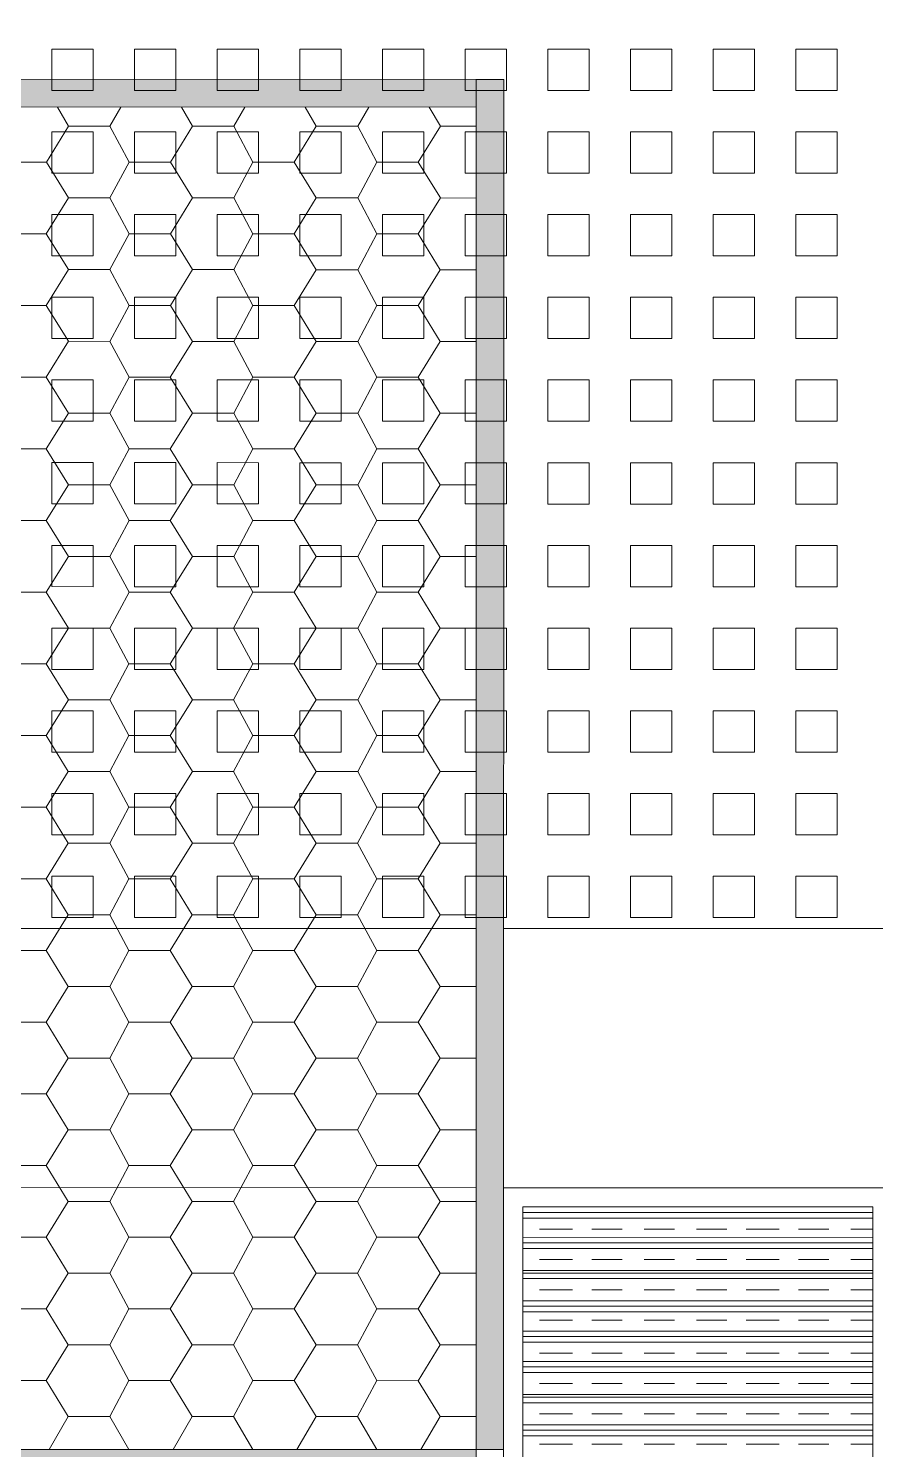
# Model space of a CAD drawing. Extents: x 3377 to 3790, y 1673 to 1846.
# Drawn here: x 3531.335 to 3532.636, y 1752.105 to 1754.286 of the extents above; entities that cross this region are included whole.
import ezdxf

# ---------------------------------------------------------------- set-up
doc = ezdxf.new("R2010")
doc.units = 0
doc.header["$LTSCALE"] = 2
doc.layers.add('PDF7_0', color=7, linetype='Continuous', true_color=0xc6c6c6)
doc.layers.add('PDF7_04-DETALHE', color=7, linetype='Continuous', true_color=0xc6c6c6)

msp = doc.modelspace()

# ---------------------------------------------------------------- linework, layer by layer
at = {"layer": 'PDF7_0', "color": 7, "lineweight": 0}
msp.add_lwpolyline([(3535.3864, 1752.8449), (3535.4118, 1752.8576, 0.281721), (3525.3159, 1759.0363, 0.281573), (3515.2191, 1752.859), (3515.2488, 1752.8463, -0.281585), (3525.3159, 1759.0067, -0.281456)], format="xyb", close=True, dxfattribs=at)
for points in [[(3535.1368, 1753.0988, 0.27384), (3525.3159, 1758.9051, 0.27384), (3515.4942, 1753.1002), (3515.8454, 1752.9055, -0.273455), (3525.3159, 1758.5073, -0.273821), (3534.7856, 1752.9042), (3534.739, 1752.9889), (3535.0902, 1753.1877), (3535.1368, 1753.0988), (3535.2129, 1752.9042), (3534.6713, 1752.9042, 0.272283), (3525.3158, 1758.4058, 0.272651), (3515.9597, 1752.9055), (3515.8454, 1752.9055), (3515.4434, 1752.9055)], [(3535.086, 1753.1158, 0.272189), (3525.3159, 1758.8713, 0.272189), (3515.545, 1753.1171), (3515.8285, 1752.9563, -0.272462), (3525.3159, 1758.5454), (3525.3159, 1758.8713), (3525.3159, 1758.5454, -0.272294), (3534.8025, 1752.955)]]:
    msp.add_lwpolyline(points, format="xyb", dxfattribs=at)
for points in [[(3532.0647, 1752.9044), (3534.3286, 1752.9043), (3534.1085, 1753.2682), (3533.8758, 1753.6194), (3533.6304, 1753.9622), (3533.3681, 1754.2922), (3533.0931, 1754.6139), (3532.8096, 1754.9228), (3532.5092, 1755.219), (3532.2003, 1755.5068), (3528.7643, 1755.507), (3528.7642, 1754.2079)], [(3532.0225, 1754.2077), (3532.0648, 1754.2077), (3532.0646, 1752.1047), (3532.0223, 1752.1047), (3532.0225, 1754.1654)], [(3532.0224, 1752.9044), (3528.7641, 1752.9046), (3528.7642, 1754.1656)], [(3532.0224, 1752.5066), (3528.7641, 1752.5069), (3528.7641, 1752.1049)], [(3533.5626, 1752.5065), (3532.0647, 1752.5066)]]:
    msp.add_lwpolyline(points, dxfattribs=at)
for points in [[(3532.0225, 1754.2077), (3532.0225, 1754.1654), (3529.8348, 1754.1655), (3529.8348, 1754.2079)], [(3532.0223, 1752.1047), (3532.0223, 1752.0666), (3529.8347, 1752.0667), (3529.8347, 1752.1048)]]:
    msp.add_lwpolyline(points, close=True, dxfattribs=at)
at = {"layer": 'PDF7_0', "lineweight": 0}
for points in [[(3531.3793, 1754.1654), (3531.3962, 1754.1358), (3531.4597, 1754.1358), (3531.4766, 1754.1654)], [(3531.5697, 1754.1654), (3531.5866, 1754.1358), (3531.6501, 1754.1358), (3531.667, 1754.1654)], [(3531.7601, 1754.1654), (3531.777, 1754.1358), (3531.8405, 1754.1358), (3531.8574, 1754.1654)], [(3531.9505, 1754.1654), (3531.9675, 1754.1358), (3532.0225, 1754.1358)], [(3531.2693, 1754.1358), (3531.2989, 1754.0808), (3531.3624, 1754.0808), (3531.3962, 1754.1358)], [(3531.4597, 1754.1358), (3531.4893, 1754.0808), (3531.5528, 1754.0808), (3531.5866, 1754.1358)], [(3531.6501, 1754.1358), (3531.6797, 1754.0808), (3531.7432, 1754.0808), (3531.777, 1754.1358)], [(3531.8405, 1754.1358), (3531.8701, 1754.0808), (3531.9336, 1754.0808), (3531.9675, 1754.1358)], [(3531.3624, 1754.0808), (3531.3962, 1754.0258), (3531.4597, 1754.0258), (3531.4893, 1754.0808)], [(3531.5528, 1754.0808), (3531.5866, 1754.0258), (3531.6501, 1754.0258), (3531.6797, 1754.0808)], [(3531.7432, 1754.0808), (3531.777, 1754.0258), (3531.8405, 1754.0258), (3531.8701, 1754.0808)], [(3531.9336, 1754.0808), (3531.9675, 1754.0258), (3532.0225, 1754.0257)], [(3531.2693, 1754.0258), (3531.2989, 1753.9708), (3531.3623, 1753.9708), (3531.3962, 1754.0258)], [(3531.4597, 1754.0258), (3531.4893, 1753.9708), (3531.5528, 1753.9708), (3531.5866, 1754.0258)], [(3531.6501, 1754.0258), (3531.6797, 1753.9708), (3531.7432, 1753.9708), (3531.777, 1754.0258)], [(3531.8405, 1754.0258), (3531.8701, 1753.9708), (3531.9336, 1753.9707), (3531.9675, 1754.0258)], [(3531.3623, 1753.9708), (3531.3962, 1753.9158), (3531.4597, 1753.9158), (3531.4893, 1753.9708)], [(3531.5528, 1753.9708), (3531.5866, 1753.9158), (3531.6501, 1753.9158), (3531.6797, 1753.9708)], [(3531.7432, 1753.9708), (3531.777, 1753.9157), (3531.8405, 1753.9157), (3531.8701, 1753.9708)], [(3531.9336, 1753.9707), (3531.9674, 1753.9157), (3532.0225, 1753.9157)], [(3531.2693, 1753.9158), (3531.2989, 1753.8608), (3531.3623, 1753.8608), (3531.3962, 1753.9158)], [(3531.4597, 1753.9158), (3531.4893, 1753.8608), (3531.5528, 1753.8608), (3531.5866, 1753.9158)], [(3531.6501, 1753.9158), (3531.6797, 1753.8607), (3531.7432, 1753.8607), (3531.777, 1753.9157)], [(3531.8405, 1753.9157), (3531.8701, 1753.8607), (3531.9336, 1753.8607), (3531.9674, 1753.9157)], [(3531.3623, 1753.8608), (3531.3962, 1753.8058), (3531.4597, 1753.8057), (3531.4893, 1753.8608)], [(3531.5528, 1753.8608), (3531.5866, 1753.8057), (3531.6501, 1753.8057), (3531.6797, 1753.8607)], [(3531.7432, 1753.8607), (3531.777, 1753.8057), (3531.8405, 1753.8057), (3531.8701, 1753.8607)], [(3531.9336, 1753.8607), (3531.9674, 1753.8057), (3532.0224, 1753.8057)], [(3531.2692, 1753.8058), (3531.2989, 1753.7508), (3531.3623, 1753.7507), (3531.3962, 1753.8058)], [(3531.4597, 1753.8057), (3531.4893, 1753.7507), (3531.5527, 1753.7507), (3531.5866, 1753.8057)], [(3531.6501, 1753.8057), (3531.6797, 1753.7507), (3531.7432, 1753.7507), (3531.777, 1753.8057)], [(3531.8405, 1753.8057), (3531.8701, 1753.7507), (3531.9336, 1753.7507), (3531.9674, 1753.8057)], [(3531.3623, 1753.7507), (3531.3962, 1753.6957), (3531.4597, 1753.6957), (3531.4893, 1753.7507)], [(3531.5527, 1753.7507), (3531.5866, 1753.6957), (3531.6501, 1753.6957), (3531.6797, 1753.7507)], [(3531.7432, 1753.7507), (3531.777, 1753.6957), (3531.8405, 1753.6957), (3531.8701, 1753.7507)], [(3531.9336, 1753.7507), (3531.9674, 1753.6957), (3532.0224, 1753.6957)], [(3531.2692, 1753.6957), (3531.2989, 1753.6407), (3531.3623, 1753.6407), (3531.3962, 1753.6957)], [(3531.4597, 1753.6957), (3531.4893, 1753.6407), (3531.5527, 1753.6407), (3531.5866, 1753.6957)], [(3531.6501, 1753.6957), (3531.6797, 1753.6407), (3531.7432, 1753.6407), (3531.777, 1753.6957)], [(3531.8405, 1753.6957), (3531.8701, 1753.6407), (3531.9336, 1753.6407), (3531.9674, 1753.6957)], [(3531.3623, 1753.6407), (3531.3962, 1753.5857), (3531.4596, 1753.5857), (3531.4893, 1753.6407)], [(3531.5527, 1753.6407), (3531.5866, 1753.5857), (3531.6501, 1753.5857), (3531.6797, 1753.6407)], [(3531.7432, 1753.6407), (3531.777, 1753.5857), (3531.8405, 1753.5857), (3531.8701, 1753.6407)], [(3531.9336, 1753.6407), (3531.9674, 1753.5857), (3532.0224, 1753.5857)], [(3531.2692, 1753.5857), (3531.2988, 1753.5307), (3531.3623, 1753.5307), (3531.3962, 1753.5857)], [(3531.4596, 1753.5857), (3531.4893, 1753.5307), (3531.5527, 1753.5307), (3531.5866, 1753.5857)], [(3531.6501, 1753.5857), (3531.6797, 1753.5307), (3531.7432, 1753.5307), (3531.777, 1753.5857)], [(3531.8405, 1753.5857), (3531.8701, 1753.5307), (3531.9336, 1753.5307), (3531.9674, 1753.5857)], [(3531.3623, 1753.5307), (3531.3962, 1753.4757), (3531.4596, 1753.4757), (3531.4893, 1753.5307)], [(3531.5527, 1753.5307), (3531.5866, 1753.4757), (3531.6501, 1753.4757), (3531.6797, 1753.5307)], [(3531.7432, 1753.5307), (3531.777, 1753.4757), (3531.8405, 1753.4757), (3531.8701, 1753.5307)], [(3531.9336, 1753.5307), (3531.9674, 1753.4757), (3532.0224, 1753.4757)], [(3531.2692, 1753.4757), (3531.2988, 1753.4207), (3531.3623, 1753.4207), (3531.3962, 1753.4757)], [(3531.4596, 1753.4757), (3531.4893, 1753.4207), (3531.5527, 1753.4207), (3531.5866, 1753.4757)], [(3531.6501, 1753.4757), (3531.6797, 1753.4207), (3531.7431, 1753.4207), (3531.777, 1753.4757)], [(3531.8405, 1753.4757), (3531.8701, 1753.4207), (3531.9336, 1753.4207), (3531.9674, 1753.4757)], [(3531.3623, 1753.4207), (3531.3962, 1753.3657), (3531.4596, 1753.3657), (3531.4893, 1753.4207)], [(3531.5527, 1753.4207), (3531.5866, 1753.3657), (3531.65, 1753.3657), (3531.6797, 1753.4207)], [(3531.7431, 1753.4207), (3531.777, 1753.3657), (3531.8405, 1753.3656), (3531.8701, 1753.4207)], [(3531.9336, 1753.4207), (3531.9674, 1753.3656), (3532.0224, 1753.3656)], [(3531.2692, 1753.3657), (3531.2988, 1753.3107), (3531.3623, 1753.3107), (3531.3962, 1753.3657)], [(3531.4596, 1753.3657), (3531.4892, 1753.3107), (3531.5527, 1753.3107), (3531.5866, 1753.3657)], [(3531.65, 1753.3657), (3531.6797, 1753.3107), (3531.7431, 1753.3106), (3531.777, 1753.3657)], [(3531.8405, 1753.3656), (3531.8701, 1753.3106), (3531.9336, 1753.3106), (3531.9674, 1753.3656)], [(3531.3623, 1753.3107), (3531.3962, 1753.2557), (3531.4596, 1753.2557), (3531.4892, 1753.3107)], [(3531.5527, 1753.3107), (3531.5866, 1753.2556), (3531.65, 1753.2556), (3531.6797, 1753.3107)], [(3531.7431, 1753.3106), (3531.777, 1753.2556), (3531.8405, 1753.2556), (3531.8701, 1753.3106)], [(3531.9336, 1753.3106), (3531.9674, 1753.2556), (3532.0224, 1753.2556)], [(3531.2692, 1753.2557), (3531.2988, 1753.2007), (3531.3623, 1753.2007), (3531.3962, 1753.2557)], [(3531.4596, 1753.2557), (3531.4892, 1753.2006), (3531.5527, 1753.2006), (3531.5866, 1753.2556)], [(3531.65, 1753.2556), (3531.6797, 1753.2006), (3531.7431, 1753.2006), (3531.777, 1753.2556)], [(3531.8405, 1753.2556), (3531.8701, 1753.2006), (3531.9335, 1753.2006), (3531.9674, 1753.2556)], [(3531.3623, 1753.2007), (3531.3961, 1753.1456), (3531.4596, 1753.1456), (3531.4892, 1753.2006)], [(3531.5527, 1753.2006), (3531.5866, 1753.1456), (3531.65, 1753.1456), (3531.6797, 1753.2006)], [(3531.7431, 1753.2006), (3531.777, 1753.1456), (3531.8405, 1753.1456), (3531.8701, 1753.2006)], [(3531.9335, 1753.2006), (3531.9674, 1753.1456), (3532.0224, 1753.1456)], [(3531.2692, 1753.1457), (3531.2988, 1753.0906), (3531.3623, 1753.0906), (3531.3961, 1753.1456)], [(3531.4596, 1753.1456), (3531.4892, 1753.0906), (3531.5527, 1753.0906), (3531.5866, 1753.1456)], [(3531.65, 1753.1456), (3531.6797, 1753.0906), (3531.7431, 1753.0906), (3531.777, 1753.1456)], [(3531.8405, 1753.1456), (3531.8701, 1753.0906), (3531.9335, 1753.0906), (3531.9674, 1753.1456)], [(3531.3623, 1753.0906), (3531.3961, 1753.0356), (3531.4596, 1753.0356), (3531.4892, 1753.0906)], [(3531.5527, 1753.0906), (3531.5866, 1753.0356), (3531.65, 1753.0356), (3531.6797, 1753.0906)], [(3531.7431, 1753.0906), (3531.777, 1753.0356), (3531.8404, 1753.0356), (3531.8701, 1753.0906)], [(3531.9335, 1753.0906), (3531.9674, 1753.0356), (3532.0224, 1753.0356)], [(3531.2692, 1753.0356), (3531.2988, 1752.9806), (3531.3623, 1752.9806), (3531.3961, 1753.0356)], [(3531.4596, 1753.0356), (3531.4892, 1752.9806), (3531.5527, 1752.9806), (3531.5866, 1753.0356)], [(3531.65, 1753.0356), (3531.6796, 1752.9806), (3531.7431, 1752.9806), (3531.777, 1753.0356)], [(3531.8404, 1753.0356), (3531.8701, 1752.9806), (3531.9335, 1752.9806), (3531.9674, 1753.0356)], [(3531.3623, 1752.9806), (3531.3961, 1752.9256), (3531.4596, 1752.9256), (3531.4892, 1752.9806)], [(3531.5527, 1752.9806), (3531.5865, 1752.9256), (3531.65, 1752.9256), (3531.6796, 1752.9806)], [(3531.7431, 1752.9806), (3531.777, 1752.9256), (3531.8404, 1752.9256), (3531.8701, 1752.9806)], [(3531.9335, 1752.9806), (3531.9674, 1752.9256), (3532.0224, 1752.9256)], [(3531.2692, 1752.9256), (3531.2988, 1752.8706), (3531.3623, 1752.8706), (3531.3961, 1752.9256)], [(3531.4596, 1752.9256), (3531.4892, 1752.8706), (3531.5527, 1752.8706), (3531.5865, 1752.9256)], [(3531.65, 1752.9256), (3531.6796, 1752.8706), (3531.7431, 1752.8706), (3531.777, 1752.9256)], [(3531.8404, 1752.9256), (3531.8701, 1752.8706), (3531.9335, 1752.8706), (3531.9674, 1752.9256)], [(3531.3623, 1752.8706), (3531.3961, 1752.8156), (3531.4596, 1752.8156), (3531.4892, 1752.8706)], [(3531.5527, 1752.8706), (3531.5865, 1752.8156), (3531.65, 1752.8156), (3531.6796, 1752.8706)], [(3531.7431, 1752.8706), (3531.777, 1752.8156), (3531.8404, 1752.8156), (3531.8701, 1752.8706)], [(3531.9335, 1752.8706), (3531.9674, 1752.8155), (3532.0224, 1752.8155)], [(3531.2692, 1752.8156), (3531.2988, 1752.7606), (3531.3623, 1752.7606), (3531.3961, 1752.8156)], [(3531.4596, 1752.8156), (3531.4892, 1752.7606), (3531.5527, 1752.7606), (3531.5865, 1752.8156)], [(3531.65, 1752.8156), (3531.6796, 1752.7606), (3531.7431, 1752.7606), (3531.777, 1752.8156)], [(3531.8404, 1752.8156), (3531.87, 1752.7605), (3531.9335, 1752.7605), (3531.9674, 1752.8155)], [(3531.3623, 1752.7606), (3531.3961, 1752.7056), (3531.4596, 1752.7056), (3531.4892, 1752.7606)], [(3531.5527, 1752.7606), (3531.5865, 1752.7056), (3531.65, 1752.7055), (3531.6796, 1752.7606)], [(3531.7431, 1752.7606), (3531.7769, 1752.7055), (3531.8404, 1752.7055), (3531.87, 1752.7605)], [(3531.9335, 1752.7605), (3531.9674, 1752.7055), (3532.0224, 1752.7055)], [(3531.2692, 1752.7056), (3531.2988, 1752.6506), (3531.3623, 1752.6506), (3531.3961, 1752.7056)], [(3531.4596, 1752.7056), (3531.4892, 1752.6506), (3531.5527, 1752.6505), (3531.5865, 1752.7056)], [(3531.65, 1752.7055), (3531.6796, 1752.6505), (3531.7431, 1752.6505), (3531.7769, 1752.7055)], [(3531.8404, 1752.7055), (3531.87, 1752.6505), (3531.9335, 1752.6505), (3531.9674, 1752.7055)], [(3531.3623, 1752.6506), (3531.3961, 1752.5955), (3531.4596, 1752.5955), (3531.4892, 1752.6506)], [(3531.5527, 1752.6505), (3531.5865, 1752.5955), (3531.65, 1752.5955), (3531.6796, 1752.6505)], [(3531.7431, 1752.6505), (3531.7769, 1752.5955), (3531.8404, 1752.5955), (3531.87, 1752.6505)], [(3531.9335, 1752.6505), (3531.9674, 1752.5955), (3532.0224, 1752.5955)], [(3531.2692, 1752.5956), (3531.2988, 1752.5405), (3531.3623, 1752.5405), (3531.3961, 1752.5955)], [(3531.4596, 1752.5955), (3531.4892, 1752.5405), (3531.5527, 1752.5405), (3531.5865, 1752.5955)], [(3531.65, 1752.5955), (3531.6796, 1752.5405), (3531.7431, 1752.5405), (3531.7769, 1752.5955)], [(3531.8404, 1752.5955), (3531.87, 1752.5405), (3531.9335, 1752.5405), (3531.9674, 1752.5955)], [(3531.3623, 1752.5405), (3531.3961, 1752.4855), (3531.4596, 1752.4855), (3531.4892, 1752.5405)], [(3531.5527, 1752.5405), (3531.5865, 1752.4855), (3531.65, 1752.4855), (3531.6796, 1752.5405)], [(3531.7431, 1752.5405), (3531.7769, 1752.4855), (3531.8404, 1752.4855), (3531.87, 1752.5405)], [(3531.9335, 1752.5405), (3531.9674, 1752.4855), (3532.0224, 1752.4855)], [(3531.2692, 1752.4855), (3531.2988, 1752.4305), (3531.3622, 1752.4305), (3531.3961, 1752.4855)], [(3531.4596, 1752.4855), (3531.4892, 1752.4305), (3531.5527, 1752.4305), (3531.5865, 1752.4855)], [(3531.65, 1752.4855), (3531.6796, 1752.4305), (3531.7431, 1752.4305), (3531.7769, 1752.4855)], [(3531.8404, 1752.4855), (3531.87, 1752.4305), (3531.9335, 1752.4305), (3531.9674, 1752.4855)], [(3531.3622, 1752.4305), (3531.3961, 1752.3755), (3531.4596, 1752.3755), (3531.4892, 1752.4305)], [(3531.5527, 1752.4305), (3531.5865, 1752.3755), (3531.65, 1752.3755), (3531.6796, 1752.4305)], [(3531.7431, 1752.4305), (3531.7769, 1752.3755), (3531.8404, 1752.3755), (3531.87, 1752.4305)], [(3531.9335, 1752.4305), (3531.9673, 1752.3755), (3532.0224, 1752.3755)], [(3531.2691, 1752.3755), (3531.2988, 1752.3205), (3531.3622, 1752.3205), (3531.3961, 1752.3755)], [(3531.4596, 1752.3755), (3531.4892, 1752.3205), (3531.5527, 1752.3205), (3531.5865, 1752.3755)], [(3531.65, 1752.3755), (3531.6796, 1752.3205), (3531.7431, 1752.3205), (3531.7769, 1752.3755)], [(3531.8404, 1752.3755), (3531.87, 1752.3205), (3531.9335, 1752.3205), (3531.9673, 1752.3755)], [(3531.3622, 1752.3205), (3531.3961, 1752.2655), (3531.4596, 1752.2655), (3531.4892, 1752.3205)], [(3531.5527, 1752.3205), (3531.5865, 1752.2655), (3531.65, 1752.2655), (3531.6796, 1752.3205)], [(3531.7431, 1752.3205), (3531.7769, 1752.2655), (3531.8404, 1752.2655), (3531.87, 1752.3205)], [(3531.9335, 1752.3205), (3531.9673, 1752.2655), (3532.0223, 1752.2654)], [(3531.2691, 1752.2655), (3531.2988, 1752.2105), (3531.3622, 1752.2105), (3531.3961, 1752.2655)], [(3531.4596, 1752.2655), (3531.4892, 1752.2105), (3531.5526, 1752.2105), (3531.5865, 1752.2655)], [(3531.65, 1752.2655), (3531.6796, 1752.2105), (3531.7431, 1752.2105), (3531.7769, 1752.2655)], [(3531.8404, 1752.2655), (3531.87, 1752.2105), (3531.9335, 1752.2104), (3531.9673, 1752.2655)], [(3531.3622, 1752.2105), (3531.3961, 1752.1555), (3531.4596, 1752.1555), (3531.4892, 1752.1047)], [(3531.4596, 1752.1555), (3531.4892, 1752.2105)], [(3531.5526, 1752.2105), (3531.5865, 1752.1555), (3531.65, 1752.1555), (3531.6796, 1752.1047)], [(3531.65, 1752.1555), (3531.6796, 1752.2105)], [(3531.7431, 1752.2105), (3531.7769, 1752.1554), (3531.8404, 1752.1554), (3531.87, 1752.1047)], [(3531.8404, 1752.1554), (3531.87, 1752.2105)], [(3531.9335, 1752.2104), (3531.9673, 1752.1554), (3532.0223, 1752.1554)], [(3531.3665, 1752.1047), (3531.3961, 1752.1555)], [(3531.5569, 1752.1047), (3531.5865, 1752.1555)], [(3531.7473, 1752.1047), (3531.7769, 1752.1554)], [(3531.9377, 1752.1047), (3531.9673, 1752.1554)]]:
    msp.add_lwpolyline(points, dxfattribs=at)
at = {"layer": 'PDF7_0', "color": 252, "lineweight": 0, "true_color": 0x8e8e8e}
for points in [[(3532.0943, 1752.4686), (3532.6317, 1752.4685)], [(3532.0943, 1752.4601), (3532.6317, 1752.4601)], [(3532.1197, 1752.4432), (3532.1705, 1752.4432)], [(3532.2001, 1752.4432), (3532.2466, 1752.4432)], [(3532.2805, 1752.4432), (3532.327, 1752.4432)], [(3532.3609, 1752.4431), (3532.4074, 1752.4431)], [(3532.437, 1752.4431), (3532.4878, 1752.4431)], [(3532.5174, 1752.4431), (3532.564, 1752.4431)], [(3532.5978, 1752.4431), (3532.6317, 1752.4431)], [(3532.0943, 1752.4305), (3532.6317, 1752.4304)], [(3532.0943, 1752.422), (3532.6317, 1752.422)], [(3532.0943, 1752.4135), (3532.6317, 1752.4135)], [(3532.1197, 1752.3966), (3532.1705, 1752.3966)], [(3532.2001, 1752.3966), (3532.2466, 1752.3966)], [(3532.2805, 1752.3966), (3532.327, 1752.3966)], [(3532.3609, 1752.3966), (3532.4074, 1752.3966)], [(3532.437, 1752.3966), (3532.4878, 1752.3966)], [(3532.5174, 1752.3966), (3532.564, 1752.3966)], [(3532.5978, 1752.3966), (3532.6317, 1752.3966)], [(3532.0943, 1752.3797), (3532.6317, 1752.3797)], [(3532.0943, 1752.3755), (3532.6317, 1752.3754)], [(3532.0943, 1752.367), (3532.6317, 1752.367)], [(3532.1197, 1752.3501), (3532.1705, 1752.3501)], [(3532.2001, 1752.3501), (3532.2466, 1752.3501)], [(3532.2805, 1752.3501), (3532.327, 1752.3501)], [(3532.3609, 1752.3501), (3532.4074, 1752.3501)], [(3532.437, 1752.3501), (3532.4878, 1752.35)], [(3532.5174, 1752.35), (3532.564, 1752.35)], [(3532.5978, 1752.35), (3532.6317, 1752.35)], [(3532.0943, 1752.3331), (3532.6317, 1752.3331)], [(3532.0943, 1752.3247), (3532.6317, 1752.3246)], [(3532.0943, 1752.3162), (3532.6317, 1752.3162)], [(3532.0943, 1752.2866), (3532.6317, 1752.2866)], [(3532.1197, 1752.3035), (3532.1705, 1752.3035)], [(3532.2001, 1752.3035), (3532.2466, 1752.3035)], [(3532.2805, 1752.3035), (3532.327, 1752.3035)], [(3532.3609, 1752.3035), (3532.4074, 1752.3035)], [(3532.437, 1752.3035), (3532.4878, 1752.3035)], [(3532.5174, 1752.3035), (3532.564, 1752.3035)], [(3532.5978, 1752.3035), (3532.6317, 1752.3035)], [(3532.0943, 1752.2781), (3532.6317, 1752.2781)], [(3532.0943, 1752.2697), (3532.6317, 1752.2696)], [(3532.1197, 1752.2527), (3532.1704, 1752.2527)], [(3532.2001, 1752.2527), (3532.2466, 1752.2527)], [(3532.2805, 1752.2527), (3532.327, 1752.2527)], [(3532.3609, 1752.2527), (3532.4074, 1752.2527)], [(3532.437, 1752.2527), (3532.4878, 1752.2527)], [(3532.5174, 1752.2527), (3532.564, 1752.2527)], [(3532.5978, 1752.2527), (3532.6317, 1752.2527)], [(3532.0943, 1752.2401), (3532.6317, 1752.24)], [(3532.0943, 1752.2316), (3532.6317, 1752.2316)], [(3532.0943, 1752.2231), (3532.6317, 1752.2231)], [(3532.1197, 1752.2062), (3532.1704, 1752.2062)], [(3532.2001, 1752.2062), (3532.2466, 1752.2062)], [(3532.2805, 1752.2062), (3532.327, 1752.2062)], [(3532.3609, 1752.2062), (3532.4074, 1752.2062)], [(3532.437, 1752.2062), (3532.4878, 1752.2062)], [(3532.5174, 1752.2062), (3532.564, 1752.2062)], [(3532.5978, 1752.2062), (3532.6317, 1752.2062)], [(3532.0943, 1752.1893), (3532.6317, 1752.1892)], [(3532.0943, 1752.185), (3532.6317, 1752.185)], [(3532.0943, 1752.1766), (3532.6317, 1752.1765)], [(3532.1197, 1752.1597), (3532.1704, 1752.1597)], [(3532.2001, 1752.1597), (3532.2466, 1752.1596)], [(3532.2805, 1752.1596), (3532.327, 1752.1596)], [(3532.3609, 1752.1596), (3532.4074, 1752.1596)], [(3532.437, 1752.1596), (3532.4878, 1752.1596)], [(3532.5174, 1752.1596), (3532.564, 1752.1596)], [(3532.5978, 1752.1596), (3532.6317, 1752.1596)], [(3532.0943, 1752.1427), (3532.6317, 1752.1427)], [(3532.0943, 1752.1343), (3532.6317, 1752.1342)], [(3532.0943, 1752.1258), (3532.6317, 1752.1258)], [(3532.1197, 1752.1131), (3532.1704, 1752.1131)], [(3532.2001, 1752.1131), (3532.2466, 1752.1131)], [(3532.2805, 1752.1131), (3532.327, 1752.1131)], [(3532.3609, 1752.1131), (3532.4074, 1752.1131)], [(3532.437, 1752.1131), (3532.4878, 1752.1131)], [(3532.5174, 1752.1131), (3532.564, 1752.1131)], [(3532.5978, 1752.1131), (3532.6317, 1752.1131)]]:
    msp.add_lwpolyline(points, dxfattribs=at)
at = {"layer": 'PDF7_0', "color": 9, "true_color": 0xc1c1c1, "transparency": 33554559}
for points in [[(3532.0225, 1754.2077), (3529.8348, 1754.2079), (3532.0225, 1754.1654)], [(3529.8348, 1754.2079), (3532.0225, 1754.1654), (3529.8348, 1754.1655)], [(3532.0225, 1754.2077), (3532.0646, 1752.1047), (3532.0223, 1752.1047)], [(3532.0648, 1754.2077), (3532.0225, 1754.2077), (3532.0646, 1752.1047)], [(3532.0223, 1752.1047), (3529.8347, 1752.1048), (3532.0223, 1752.0666)], [(3529.8347, 1752.1048), (3532.0223, 1752.0666), (3529.8347, 1752.0667)]]:
    msp.add_solid(points, dxfattribs=at)
at = {"layer": 'PDF7_04-DETALHE', "lineweight": 0}
for points in [[(3531.4343, 1754.2543), (3531.4343, 1754.1908), (3531.3708, 1754.1908), (3531.3708, 1754.2543)], [(3531.5612, 1754.2543), (3531.5612, 1754.1908), (3531.4978, 1754.1908), (3531.4978, 1754.2543)], [(3531.6882, 1754.2543), (3531.6882, 1754.1908), (3531.6247, 1754.1908), (3531.6247, 1754.2543)], [(3531.8151, 1754.2543), (3531.8151, 1754.1908), (3531.7517, 1754.1908), (3531.7517, 1754.2543)], [(3531.9421, 1754.2543), (3531.9421, 1754.1908), (3531.8786, 1754.1908), (3531.8786, 1754.2543)], [(3532.069, 1754.2542), (3532.069, 1754.1908), (3532.0055, 1754.1908), (3532.0056, 1754.2543)], [(3532.196, 1754.2542), (3532.196, 1754.1908), (3532.1325, 1754.1908), (3532.1325, 1754.2542)], [(3532.3229, 1754.2542), (3532.3229, 1754.1908), (3532.2594, 1754.1908), (3532.2594, 1754.2542)], [(3532.4499, 1754.2542), (3532.4499, 1754.1907), (3532.3864, 1754.1908), (3532.3864, 1754.2542)], [(3532.5768, 1754.2542), (3532.5768, 1754.1907), (3532.5133, 1754.1907), (3532.5133, 1754.2542)], [(3531.4343, 1754.1273), (3531.4343, 1754.0639), (3531.3708, 1754.0639), (3531.3708, 1754.1273)], [(3531.5612, 1754.1273), (3531.5612, 1754.0639), (3531.4978, 1754.0639), (3531.4978, 1754.1273)], [(3531.6882, 1754.1273), (3531.6882, 1754.0639), (3531.6247, 1754.0639), (3531.6247, 1754.1273)], [(3531.8151, 1754.1273), (3531.8151, 1754.0638), (3531.7517, 1754.0639), (3531.7517, 1754.1273)], [(3531.9421, 1754.1273), (3531.9421, 1754.0638), (3531.8786, 1754.0638), (3531.8786, 1754.1273)], [(3532.069, 1754.1273), (3532.069, 1754.0638), (3532.0055, 1754.0638), (3532.0055, 1754.1273)], [(3532.196, 1754.1273), (3532.196, 1754.0638), (3532.1325, 1754.0638), (3532.1325, 1754.1273)], [(3532.3229, 1754.1273), (3532.3229, 1754.0638), (3532.2594, 1754.0638), (3532.2594, 1754.1273)], [(3532.4499, 1754.1273), (3532.4498, 1754.0638), (3532.3864, 1754.0638), (3532.3864, 1754.1273)], [(3532.5768, 1754.1273), (3532.5768, 1754.0638), (3532.5133, 1754.0638), (3532.5133, 1754.1273)], [(3531.4343, 1754.0004), (3531.4343, 1753.9369), (3531.3708, 1753.9369), (3531.3708, 1754.0004)], [(3531.5612, 1754.0004), (3531.5612, 1753.9369), (3531.4978, 1753.9369), (3531.4978, 1754.0004)], [(3531.6882, 1754.0004), (3531.6882, 1753.9369), (3531.6247, 1753.9369), (3531.6247, 1754.0004)], [(3531.8151, 1754.0004), (3531.8151, 1753.9369), (3531.7516, 1753.9369), (3531.7516, 1754.0004)], [(3531.9421, 1754.0004), (3531.9421, 1753.9369), (3531.8786, 1753.9369), (3531.8786, 1754.0004)], [(3532.069, 1754.0004), (3532.069, 1753.9369), (3532.0055, 1753.9369), (3532.0055, 1754.0004)], [(3532.196, 1754.0003), (3532.1959, 1753.9369), (3532.1325, 1753.9369), (3532.1325, 1754.0004)], [(3532.3229, 1754.0003), (3532.3229, 1753.9369), (3532.2594, 1753.9369), (3532.2594, 1754.0003)], [(3532.4498, 1754.0003), (3532.4498, 1753.9369), (3532.3864, 1753.9369), (3532.3864, 1754.0003)], [(3532.5768, 1754.0003), (3532.5768, 1753.9369), (3532.5133, 1753.9369), (3532.5133, 1754.0003)], [(3531.4343, 1753.8735), (3531.4343, 1753.81), (3531.3708, 1753.81), (3531.3708, 1753.8735)], [(3531.5612, 1753.8734), (3531.5612, 1753.81), (3531.4977, 1753.81), (3531.4977, 1753.8735)], [(3531.6882, 1753.8734), (3531.6882, 1753.81), (3531.6247, 1753.81), (3531.6247, 1753.8734)], [(3531.8151, 1753.8734), (3531.8151, 1753.81), (3531.7516, 1753.81), (3531.7516, 1753.8734)], [(3531.9421, 1753.8734), (3531.9421, 1753.8099), (3531.8786, 1753.81), (3531.8786, 1753.8734)], [(3532.069, 1753.8734), (3532.069, 1753.8099), (3532.0055, 1753.8099), (3532.0055, 1753.8734)], [(3532.1959, 1753.8734), (3532.1959, 1753.8099), (3532.1325, 1753.8099), (3532.1325, 1753.8734)], [(3532.3229, 1753.8734), (3532.3229, 1753.8099), (3532.2594, 1753.8099), (3532.2594, 1753.8734)], [(3532.4498, 1753.8734), (3532.4498, 1753.8099), (3532.3864, 1753.8099), (3532.3864, 1753.8734)], [(3532.5768, 1753.8734), (3532.5768, 1753.8099), (3532.5133, 1753.8099), (3532.5133, 1753.8734)], [(3531.4343, 1753.7465), (3531.4343, 1753.683), (3531.3708, 1753.683), (3531.3708, 1753.7465)], [(3531.5612, 1753.7465), (3531.5612, 1753.683), (3531.4977, 1753.683), (3531.4977, 1753.7465)], [(3531.6882, 1753.7465), (3531.6882, 1753.683), (3531.6247, 1753.683), (3531.6247, 1753.7465)], [(3531.8151, 1753.7465), (3531.8151, 1753.683), (3531.7516, 1753.683), (3531.7516, 1753.7465)], [(3531.942, 1753.7465), (3531.942, 1753.683), (3531.8786, 1753.683), (3531.8786, 1753.7465)], [(3532.069, 1753.7465), (3532.069, 1753.683), (3532.0055, 1753.683), (3532.0055, 1753.7465)], [(3532.1959, 1753.7465), (3532.1959, 1753.683), (3532.1325, 1753.683), (3532.1325, 1753.7465)], [(3532.3229, 1753.7465), (3532.3229, 1753.683), (3532.2594, 1753.683), (3532.2594, 1753.7465)], [(3532.4498, 1753.7464), (3532.4498, 1753.683), (3532.3863, 1753.683), (3532.3864, 1753.7464)], [(3532.5768, 1753.7464), (3532.5768, 1753.683), (3532.5133, 1753.683), (3532.5133, 1753.7464)], [(3531.4343, 1753.6196), (3531.4343, 1753.5561), (3531.3708, 1753.5561), (3531.3708, 1753.6196)], [(3531.5612, 1753.6196), (3531.5612, 1753.5561), (3531.4977, 1753.5561), (3531.4977, 1753.6196)], [(3531.6881, 1753.6195), (3531.6881, 1753.5561), (3531.6247, 1753.5561), (3531.6247, 1753.6196)], [(3531.8151, 1753.6195), (3531.8151, 1753.5561), (3531.7516, 1753.5561), (3531.7516, 1753.6195)], [(3531.942, 1753.6195), (3531.942, 1753.5561), (3531.8786, 1753.5561), (3531.8786, 1753.6195)], [(3532.069, 1753.6195), (3532.069, 1753.5561), (3532.0055, 1753.5561), (3532.0055, 1753.6195)], [(3532.1959, 1753.6195), (3532.1959, 1753.556), (3532.1325, 1753.556), (3532.1325, 1753.6195)], [(3532.3229, 1753.6195), (3532.3229, 1753.556), (3532.2594, 1753.556), (3532.2594, 1753.6195)], [(3532.4498, 1753.6195), (3532.4498, 1753.556), (3532.3863, 1753.556), (3532.3863, 1753.6195)], [(3532.5768, 1753.6195), (3532.5768, 1753.556), (3532.5133, 1753.556), (3532.5133, 1753.6195)], [(3531.4343, 1753.4926), (3531.4342, 1753.4291), (3531.3708, 1753.4292), (3531.3708, 1753.4926)], [(3531.5612, 1753.4926), (3531.5612, 1753.4291), (3531.4977, 1753.4291), (3531.4977, 1753.4926)], [(3531.6881, 1753.4926), (3531.6881, 1753.4291), (3531.6247, 1753.4291), (3531.6247, 1753.4926)], [(3531.8151, 1753.4926), (3531.8151, 1753.4291), (3531.7516, 1753.4291), (3531.7516, 1753.4926)], [(3531.942, 1753.4926), (3531.942, 1753.4291), (3531.8786, 1753.4291), (3531.8786, 1753.4926)], [(3532.069, 1753.4926), (3532.069, 1753.4291), (3532.0055, 1753.4291), (3532.0055, 1753.4926)], [(3532.1959, 1753.4926), (3532.1959, 1753.4291), (3532.1324, 1753.4291), (3532.1324, 1753.4926)], [(3532.3229, 1753.4926), (3532.3229, 1753.4291), (3532.2594, 1753.4291), (3532.2594, 1753.4926)], [(3532.4498, 1753.4926), (3532.4498, 1753.4291), (3532.3863, 1753.4291), (3532.3863, 1753.4926)], [(3532.5768, 1753.4925), (3532.5767, 1753.4291), (3532.5133, 1753.4291), (3532.5133, 1753.4925)], [(3531.4342, 1753.3657), (3531.4342, 1753.3022), (3531.3708, 1753.3022), (3531.3708, 1753.3657)], [(3531.5612, 1753.3657), (3531.5612, 1753.3022), (3531.4977, 1753.3022), (3531.4977, 1753.3657)], [(3531.6881, 1753.3657), (3531.6881, 1753.3022), (3531.6247, 1753.3022), (3531.6247, 1753.3657)], [(3531.8151, 1753.3657), (3531.8151, 1753.3022), (3531.7516, 1753.3022), (3531.7516, 1753.3657)], [(3531.942, 1753.3656), (3531.942, 1753.3022), (3531.8785, 1753.3022), (3531.8785, 1753.3656)], [(3532.069, 1753.3656), (3532.069, 1753.3022), (3532.0055, 1753.3022), (3532.0055, 1753.3656)], [(3532.1959, 1753.3656), (3532.1959, 1753.3022), (3532.1324, 1753.3022), (3532.1324, 1753.3656)], [(3532.3229, 1753.3656), (3532.3229, 1753.3021), (3532.2594, 1753.3021), (3532.2594, 1753.3656)], [(3532.4498, 1753.3656), (3532.4498, 1753.3021), (3532.3863, 1753.3021), (3532.3863, 1753.3656)], [(3532.5767, 1753.3656), (3532.5767, 1753.3021), (3532.5133, 1753.3021), (3532.5133, 1753.3656)], [(3531.4342, 1753.2387), (3531.4342, 1753.1753), (3531.3708, 1753.1753), (3531.3708, 1753.2387)], [(3531.5612, 1753.2387), (3531.5612, 1753.1753), (3531.4977, 1753.1753), (3531.4977, 1753.2387)], [(3531.6881, 1753.2387), (3531.6881, 1753.1752), (3531.6246, 1753.1752), (3531.6247, 1753.2387)], [(3531.8151, 1753.2387), (3531.8151, 1753.1752), (3531.7516, 1753.1752), (3531.7516, 1753.2387)], [(3531.942, 1753.2387), (3531.942, 1753.1752), (3531.8785, 1753.1752), (3531.8785, 1753.2387)], [(3532.069, 1753.2387), (3532.069, 1753.1752), (3532.0055, 1753.1752), (3532.0055, 1753.2387)], [(3532.1959, 1753.2387), (3532.1959, 1753.1752), (3532.1324, 1753.1752), (3532.1324, 1753.2387)], [(3532.3228, 1753.2387), (3532.3228, 1753.1752), (3532.2594, 1753.1752), (3532.2594, 1753.2387)], [(3532.4498, 1753.2387), (3532.4498, 1753.1752), (3532.3863, 1753.1752), (3532.3863, 1753.2387)], [(3532.5767, 1753.2387), (3532.5767, 1753.1752), (3532.5133, 1753.1752), (3532.5133, 1753.2387)], [(3531.4342, 1753.1118), (3531.4342, 1753.0483), (3531.3707, 1753.0483), (3531.3708, 1753.1118)], [(3531.5612, 1753.1118), (3531.5612, 1753.0483), (3531.4977, 1753.0483), (3531.4977, 1753.1118)], [(3531.6881, 1753.1118), (3531.6881, 1753.0483), (3531.6246, 1753.0483), (3531.6246, 1753.1118)], [(3531.8151, 1753.1118), (3531.8151, 1753.0483), (3531.7516, 1753.0483), (3531.7516, 1753.1118)], [(3531.942, 1753.1118), (3531.942, 1753.0483), (3531.8785, 1753.0483), (3531.8785, 1753.1118)], [(3532.0689, 1753.1117), (3532.0689, 1753.0483), (3532.0055, 1753.0483), (3532.0055, 1753.1117)], [(3532.1959, 1753.1117), (3532.1959, 1753.0483), (3532.1324, 1753.0483), (3532.1324, 1753.1117)], [(3532.3228, 1753.1117), (3532.3228, 1753.0483), (3532.2594, 1753.0483), (3532.2594, 1753.1117)], [(3532.4498, 1753.1117), (3532.4498, 1753.0482), (3532.3863, 1753.0483), (3532.3863, 1753.1117)], [(3532.5767, 1753.1117), (3532.5767, 1753.0482), (3532.5133, 1753.0482), (3532.5133, 1753.1117)], [(3531.4342, 1752.9848), (3531.4342, 1752.9214), (3531.3707, 1752.9214), (3531.3707, 1752.9848)], [(3531.5612, 1752.9848), (3531.5612, 1752.9214), (3531.4977, 1752.9214), (3531.4977, 1752.9848)], [(3531.6881, 1752.9848), (3531.6881, 1752.9214), (3531.6246, 1752.9214), (3531.6246, 1752.9848)], [(3531.8151, 1752.9848), (3531.815, 1752.9213), (3531.7516, 1752.9213), (3531.7516, 1752.9848)], [(3531.942, 1752.9848), (3531.942, 1752.9213), (3531.8785, 1752.9213), (3531.8785, 1752.9848)], [(3532.0689, 1752.9848), (3532.0689, 1752.9213), (3532.0055, 1752.9213), (3532.0055, 1752.9848)], [(3532.1959, 1752.9848), (3532.1959, 1752.9213), (3532.1324, 1752.9213), (3532.1324, 1752.9848)], [(3532.3228, 1752.9848), (3532.3228, 1752.9213), (3532.2594, 1752.9213), (3532.2594, 1752.9848)], [(3532.4498, 1752.9848), (3532.4498, 1752.9213), (3532.3863, 1752.9213), (3532.3863, 1752.9848)], [(3532.5767, 1752.9848), (3532.5767, 1752.9213), (3532.5132, 1752.9213), (3532.5132, 1752.9848)], [(3532.0645, 1750.0058), (3532.0647, 1752.5066), (3533.2622, 1752.5066), (3532.0647, 1752.5066)], [(3532.0941, 1750.0354), (3532.6315, 1750.0354), (3532.0941, 1750.0354), (3532.0943, 1752.477), (3532.6317, 1752.477), (3532.0943, 1752.477)]]:
    msp.add_lwpolyline(points, close=True, dxfattribs=at)
msp.add_lwpolyline([(3532.6317, 1752.477), (3532.6315, 1750.0354)], dxfattribs=at)

doc.saveas('drawing.dxf')
